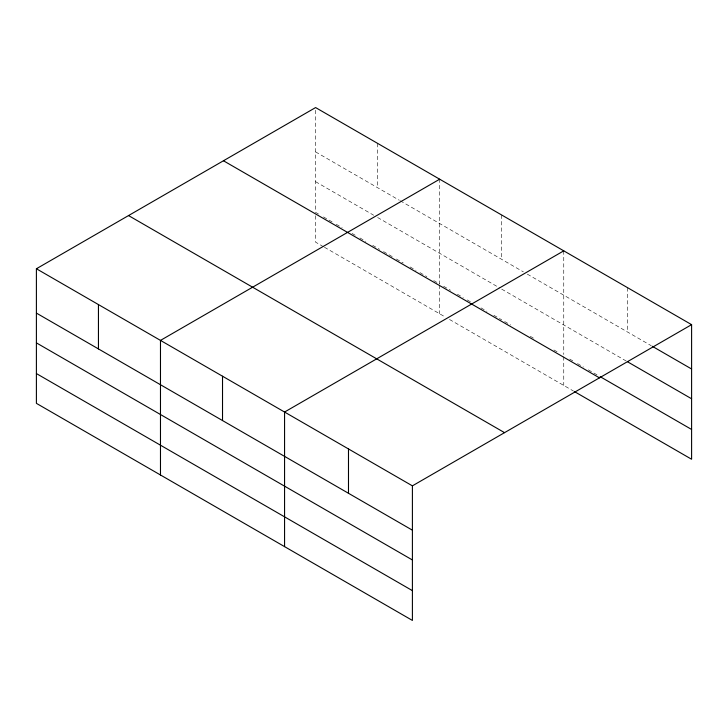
<?xml version="1.0" encoding="UTF-8"?>
<svg xmlns="http://www.w3.org/2000/svg" width="728" height="728" viewBox="0 0 728 728"><rect width="100%" height="100%" fill="white"/><g stroke="black" fill="none" stroke-linecap="round" stroke-linejoin="round"><path stroke-width="0.55" stroke-dasharray="3.64 2.73" d="M318.546 214.078L315.597 212.376L315.597 107.571M315.597 151.906L399.299 200.236M400.282 200.801L523.377 271.872M527.318 274.147L651.278 345.718M315.597 181.691L373.692 215.233M377.632 217.508L499.745 288.006M501.719 289.143L627.682 361.871M323.469 216.917L332.332 222.04M336.272 224.315L342.178 227.728M352.034 233.406L355.974 235.681M359.905 237.956L365.82 241.368M372.709 245.345L379.606 249.331M383.547 251.606L392.41 256.72M396.341 258.995L403.239 262.972M410.128 266.958L416.043 270.361M419.983 272.636L426.872 276.622M433.77 280.599L439.676 284.011L439.676 179.206M443.616 286.286L450.505 290.263M457.402 294.249L463.308 297.652M467.249 299.927L471.189 302.202M481.035 307.889L486.941 311.302M493.839 315.279L501.719 319.829M504.668 321.539L510.583 324.943M530.275 336.318L534.216 338.593M553.908 349.959L557.848 352.234M569.66 359.059L573.591 361.325M577.522 363.6L583.428 367.003M588.342 369.842L597.197 374.956M323.469 246.701L315.597 242.151L315.597 213.477M324.461 247.274L445.582 317.199M449.522 319.474L573.591 391.109M627.682 287.751L627.682 332.086M563.754 250.851L563.754 354.509M563.754 356.747L563.754 385.431M501.719 215.024L501.719 259.368M439.676 285.112L439.676 313.795M377.632 143.389L377.632 187.724"/><path stroke-width="1.09" d="M574.574 391.673L691.6 459.241L691.6 324.652L315.597 107.571L36.4 268.759L36.4 403.348L412.403 620.429L412.403 485.849L36.4 268.759M439.676 179.206L160.478 340.404L160.478 474.984M563.754 250.851L284.566 412.039L284.566 546.619M412.403 485.849L691.6 324.652M652.261 346.282L691.6 368.996M627.682 361.871L691.6 398.771M600.145 376.658L691.6 429.456M223.46 160.761L599.462 377.85M128.537 215.57L504.54 432.65M36.4 313.095L412.403 530.184M36.4 342.879L412.403 559.969M36.4 373.564L412.403 590.645M348.485 448.939L348.485 493.284M222.522 376.221L222.522 420.556M98.444 304.577L98.444 348.921"/></g></svg>
